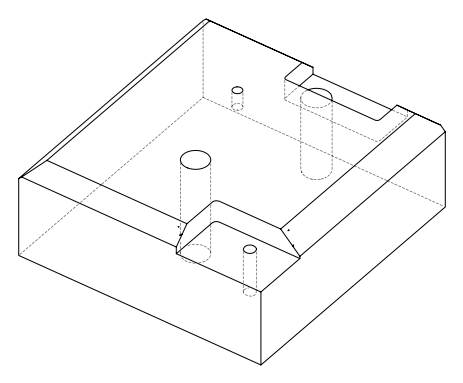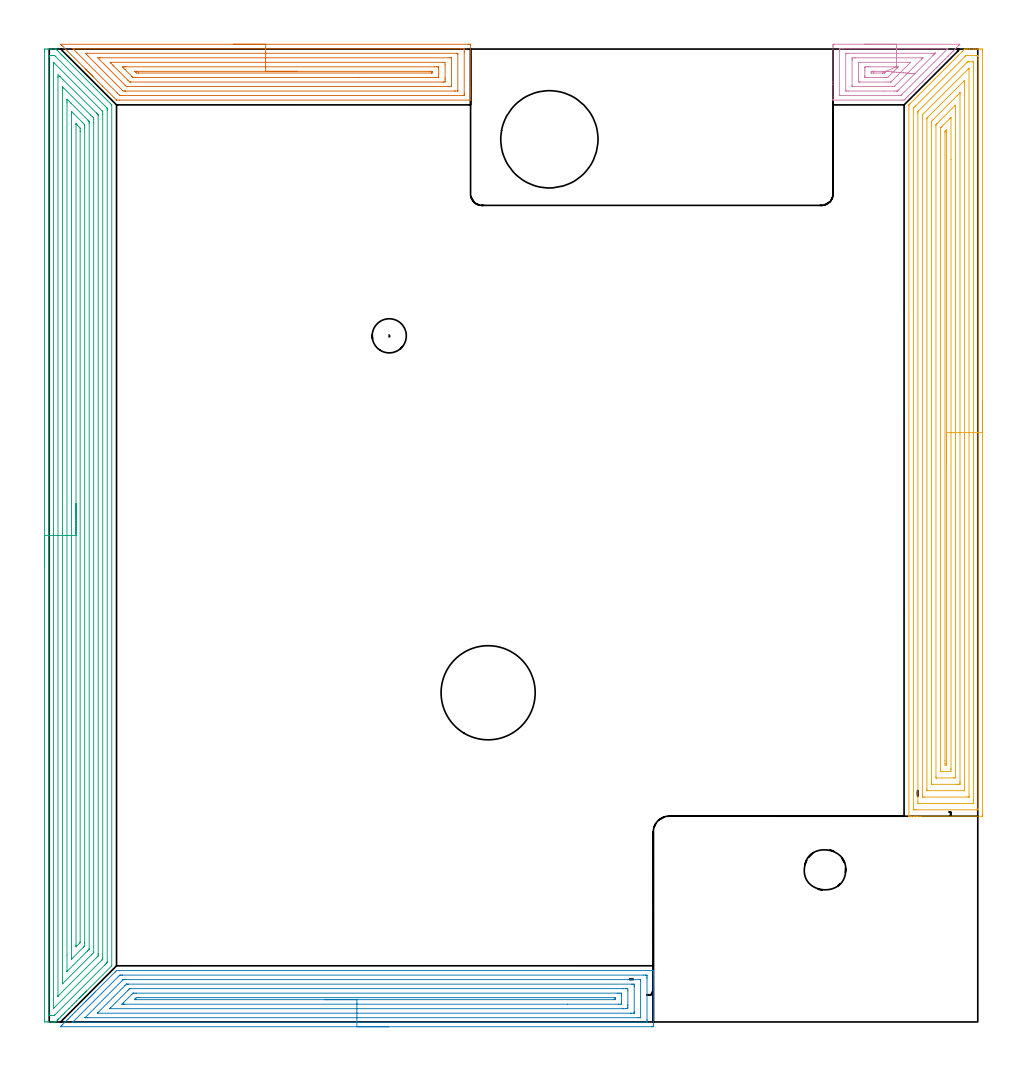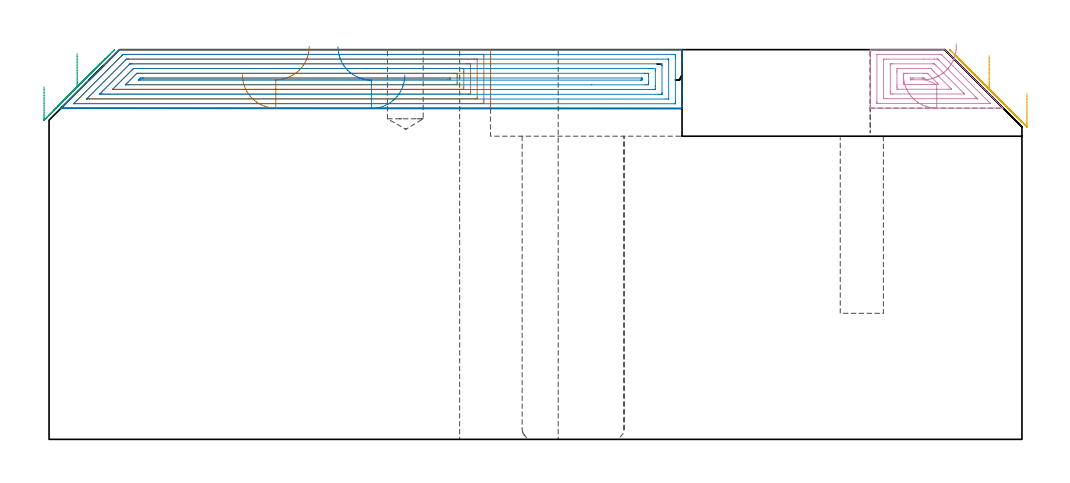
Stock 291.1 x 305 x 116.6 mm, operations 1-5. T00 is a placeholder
(PLAN: 16 operations, 10 tool changes, 191.4 min)
(1 AREA_MILL | FG_CHAMFER_SURFACE | UGT0205_001 | 6.93 min | 21261 mm3)
(2 AREA_MILL_1 | FG_CHAMFER_SURFACE_1 | UGT0205_001 | 10.15 min | 30386 mm3)
(3 AREA_MILL_2 | FG_CHAMFER_SURFACE_2 | UGT0205_001 | 18.89 min | 63464 mm3)
(4 AREA_MILL_3 | FG_CHAMFER_SURFACE_3 | UGT0205_001 | 1.97 min | 7863 mm3)
(5 AREA_MILL_4 | FG_CHAMFER_SURFACE_4 | UGT0205_001 | 17.07 min | 63951 mm3)
(6 MILL_CORNER_NOTCH_RECTANGULAR | CORNER_NOTCH_RECTANGULAR | NXT0201_009 | Follow Part, ap 2, ae 75% | 35.37 min | 166423 mm3)
(7 MILL_SLOT | SLOT_PARTIAL_RECTANGULAR | NXT0201_008 | Follow Part, ap 1.5, ae 75% | 93.28 min | 141722 mm3)
(8 MILL_THROUGH_HOLE_FROM_SOLID_MATERIAL | STEP1HOLE_1 | NXT0201_007 | Circular | 4.13 min | 65973 mm3)
(9 MILL_BLIND_HOLE_FROM_SOLID_MATERIAL | STEP1POCKET | NXT0201_009 | Spiral | 1.75 min | 6904 mm3)
(10 SPOT_DRILL | STEP1HOLE | NXT0321_9005460120000 | 0.05 min | 185 mm3)
(11 SPOT_DRILL_1 | STEP1POCKET_1 | NXT0321_9005460120000 | 0.03 min | 3 mm3)
(12 DRILL_BLIND_HOLE_INTO_CENTER | STEP1HOLE | UGT0301_219 | 0.07 min | 1083 mm3)
(13 GUN_DRILL_THROUGH_HOLE | STEP1HOLE | UGT0307_009 | 0.65 min | 11892 mm3)
(14 DRILL_TO_ENLARGE_THROUGH_HOLE | STEP1HOLE | NXT0301_104 | 0.49 min | 4761 mm3)
(15 DRILL_TO_ENLARGE_THROUGH_HOLE_1 | STEP1HOLE | UGT0301_394 | 0.52 min | 61720 mm3)
(16 DRILL_BLIND_HOLE_INTO_CENTER_1 | STEP1POCKET_1 | UGT0301_219 | 0.11 min | 1972 mm3)
(TOOL UGT0205_001 | Chamfer Mill 20 x 3 x 45 deg. | D20 FL50 Z2)
(TOOL NXT0201_009 | ENDMILL 8mm [2P460-0800-NA 1630] | D8 FL26 Z6)
(TOOL NXT0201_008 | ENDMILL 6mm [2P460-0600-NA 1630] | D6 FL26 Z6)
(TOOL NXT0201_007 | ENDMILL 25mm [R216.25-25050GCK54P 1620] | D25 R3 FL54 Z5)
(TOOL NXT0321_9005460120000 | NC Spot Drill, 142deg, 12mm, Carbide, Uncoated | D12 PA142 FL30 Z2)
(TOOL UGT0301_219 | Twist Drill 10.7 mm | D10.7 PA118 FL90 Z2)
(TOOL UGT0307_009 | Gun Drill 12 mm | D12 PA130 FL24 Z1)
(TOOL NXT0301_104 | Carbide Drill 14mm [860.1-1400-112A1-MM 2214] | D14 PA140 FL123 Z2)
(TOOL UGT0301_394 | Twist Drill 29.5 mm | D29.5 PA118 FL165 Z2)
(OP 1 AREA_MILL)
G17 G21 G94 G90
T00 M6
G54
G17 G0 G90 X57.85 Y306.5 S1061 M3
G43 Z126.6 H0
Z109.1
G94 G1 X57.888 Z108.228 F250.
X58.002 Z107.363
X58.191 Z106.512
X58.453 Z105.68
X58.787 Z104.874
X59.19 Z104.1
X59.658 Z103.364
X60.19 Z102.672
X60.779 Z102.029
X61.422 Z101.44
X62.114 Z100.908
X62.85 Z100.44
X63.624 Z100.037
X64.43 Z99.703
X65.262 Z99.441
X66.114 Z99.252
X66.978 Z99.138
X67.85 Z99.1
X131.522 Y306.499 Z99.101
X131.93 Y306.496 Z99.102
X132.09 Y306.491 Z99.105
X132.095 Y306.093 Z99.503
X132.1 Y305.523 Z100.074
Y292.92 Z112.675
Y292.304 Z113.294
Y292.041 Z113.555
Y291.426 Z114.171
Y291.163 Z114.433
Y290.638 Z114.961
X132.099 Y289.242 Z116.357
X132.09 Y289.006 Z116.593
X131.967 Y289. Z116.6
X21.988
X21.159 Y289.001 Z116.599
X21.1 Y289.002 Z116.598
X16.708 Y293.391 Z112.207
X13.665 Y296.433 Z109.163
X13.529 Y296.57 Z109.028
X13.367 Y296.732 Z108.866
X13.226 Y296.872 Z108.724
X13.083 Y297.015 Z108.582
X12.934 Y297.165 Z108.433
X12.787 Y297.311 Z108.285
X12.638 Y297.461 Z108.137
X12.501 Y297.598 Z107.999
X12.35 Y297.748 Z107.848
X12.193 Y297.906 Z107.692
X12.067 Y298.031 Z107.566
X11.908 Y298.189 Z107.406
X11.748 Y298.351 Z107.247
X11.634 Y298.465 Z107.133
X11.469 Y298.628 Z106.966
X11.302 Y298.797 Z106.801
X3.894 Y306.205 Z99.394
X3.733 Y306.369 Z99.23
X3.619 Y306.493 Z99.106
X3.733 Y306.5 Z99.1
X67.85
Y305.086 Z100.514
X128.981
X129.741 Y305.085 Z100.515
X129.874 Y305.083 Z100.517
X130.071 Y305.079 Z100.521
X130.09 Y305.015 Z100.585
X130.096 Y304.864 Z100.736
X130.099 Y304.337 Z101.263
X130.1 Y303.983 Z101.617
Y291.163 Z114.437
X130.098 Y290.811 Z114.789
X130.09 Y290.455 Z115.145
X130.087 Y290.42 Z115.18
X130.072 Y290.419 Z115.182
X130.025 Y290.416 Z115.184
X129.931 Y290.415 Z115.185
X129.741 Y290.414 Z115.186
X22.747 Y290.415 Z115.185
X22.368 Y290.418 Z115.182
X22.18 Y290.421 Z115.179
X22.135 Y290.426 Z115.174
X22.081 Y290.476 Z115.124
X21.989 Y290.563 Z115.037
X21.387 Y291.163 Z114.437
X21.098 Y291.451 Z114.149
X7.543 Y305.007 Z100.593
X7.511 Y305.041 Z100.559
X7.48 Y305.077 Z100.523
X7.479 Y305.081 Z100.519
X7.483 Y305.083 Z100.517
X7.51 Y305.084 Z100.516
X7.74 Y305.086 Z100.514
X7.871
X67.85
Y303.672 Z101.928
X127.744 Y303.671 Z101.929
X127.96 Y303.669 Z101.931
X128.031 Y303.668 Z101.932
X128.08 Y303.665 Z101.935
X128.09 Y303.597 Z102.003
X128.096 Y303.459 Z102.141
X128.099 Y303.321 Z102.279
Y292.041 Z113.559
X128.098 Y291.905 Z113.695
X128.091 Y291.858 Z113.742
X128.086 Y291.835 Z113.765
X128.066 Y291.834 Z113.766
X127.96 Y291.831 Z113.769
X127.285 Y291.829 Z113.771
X127.069 Y291.828 Z113.772
X23.985 Y291.829 Z113.771
X23.77 Y291.831 Z113.769
X23.554 Y291.836 Z113.764
X23.164 Y291.847 Z113.753
X22.96 Y292.041 Z113.559
X22.879 Y292.121 Z113.479
X12.193 Y302.807 Z102.793
X11.549 Y303.459 Z102.141
X11.348 Y303.665 Z101.935
X11.761 Y303.669 Z101.931
X11.978 Y303.671 Z101.929
X67.85 Y303.672 Z101.928
Y302.257 Z103.343
X125.616
X125.994 Y302.254 Z103.346
X126.08 Y302.252 Z103.348
X126.09 Y302.25 Z103.35
X126.094 Y302.235 Z103.365
X126.097 Y302.194 Z103.406
X126.099 Y302.111 Z103.489
X126.1 Y293.798 Z111.802
X126.096 Y293.398 Z112.202
X126.093 Y293.298 Z112.302
X126.091 Y293.254 Z112.346
X126.038 Y293.25 Z112.35
X125.848 Y293.246 Z112.354
X125.288 Y293.243 Z112.357
X124.961
X24.332
X24.262 Y293.244 Z112.356
X24.228 Y293.247 Z112.353
X24.215 Y293.249 Z112.351
X24.155 Y293.305 Z112.295
X23.894 Y293.557 Z112.043
X23.77 Y293.679 Z111.921
X15.199 Y302.25 Z103.35
X15.755 Y302.255 Z103.345
X16.083 Y302.256 Z103.344
X67.85 Y302.257 Z103.343
Y300.843 Z104.757
X123.507 Y300.842 Z104.758
X124.09 Y300.824 Z104.776
X124.099 Y300.241 Z105.359
X124.1 Y295.848 Z109.752
Y295.554 Z110.046
X124.097 Y294.973 Z110.627
X124.09 Y294.676 Z110.924
X123.526 Y294.657 Z110.943
X123.507
X25.57
X25.551 Y294.658 Z110.942
X25.234 Y294.676 Z110.924
X24.66 Y295.24 Z110.36
X21.989 Y297.909 Z107.691
X20.208 Y299.69 Z105.91
X19.953 Y299.946 Z105.654
X19.317 Y300.585 Z105.015
X19.086 Y300.824 Z104.776
X19.299 Y300.842 Z104.758
X19.317
X67.85 Y300.843 Z104.757
Y299.429 Z106.171
X120.836
X121.361 Y299.428 Z106.172
X121.726 Y299.425 Z106.175
X122.083 Y299.422 Z106.178
X122.091 Y299.067 Z106.533
X122.098 Y298.7 Z106.9
X122.1 Y297.311 Z108.289
X122.099 Y296.943 Z108.657
X122.092 Y296.433 Z109.167
X122.086 Y296.078 Z109.522
X121.726 Y296.075 Z109.525
X121.201 Y296.072 Z109.528
X97.067 Y296.071 Z109.529
X26.807 Y296.072 Z109.528
X26.441 Y296.074 Z109.526
X26.32 Y296.077 Z109.523
X26.28 Y296.079 Z109.521
X26.247 Y296.108 Z109.492
X26.179 Y296.173 Z109.427
X25.916 Y296.433 Z109.167
X23.77 Y298.578 Z107.022
X23.282 Y299.067 Z106.533
X23.124 Y299.23 Z106.37
X23.001 Y299.358 Z106.242
X22.949 Y299.422 Z106.178
X23.037 Y299.424 Z106.176
X23.404 Y299.427 Z106.173
X23.77 Y299.429 Z106.171
X24.294
X67.85
Y298.015 Z107.585
X119.231
X119.768 Y298.013 Z107.587
X119.945 Y298.011 Z107.589
X120.033 Y298.008 Z107.592
X120.09 Y297.999 Z107.601
X120.094 Y297.903 Z107.697
X120.098 Y297.75 Z107.85
X120.096 Y297.674 Z107.926
X120.09 Y297.598 Z108.002
X120.07 Y297.492 Z108.108
X119.945 Y297.489 Z108.111
X119.767 Y297.486 Z108.114
X28.045
X27.868 Y297.487 Z108.113
X27.332 Y297.492 Z108.108
X27.055 Y297.754 Z107.846
X26.813 Y298.008 Z107.592
X27.332 Y298.013 Z107.587
X27.509 Y298.014 Z107.586
X67.85 Y298.015 Z107.585
X68.722 Z107.623
X69.586 Z107.737
X70.438 Z107.926
X71.27 Z108.188
X72.076 Z108.522
X72.85 Z108.925
X73.586 Z109.394
X74.278 Z109.925
X74.921 Z110.514
X75.51 Z111.157
X76.042 Z111.85
X76.51 Z112.585
X76.913 Z113.359
X77.247 Z114.165
X77.509 Z114.997
X77.698 Z115.849
X77.812 Z116.714
X77.85 Z117.585
G0 Z126.6
M5
M2
(OP 2 AREA_MILL_1)
G17 G21 G94 G90
T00 M6
G54
G17 G0 G90 X106.45 Y-1.5 S1061 M3
G43 Z126.6 H0
Z109.
G94 G1 X106.412 Z108.128 F250.
X106.298 Z107.263
X106.109 Z106.412
X105.847 Z105.58
X105.513 Z104.774
X105.11 Z104.
X104.642 Z103.264
X104.11 Z102.572
X103.521 Z101.929
X102.878 Z101.34
X102.186 Z100.808
X101.45 Z100.34
X100.676 Z99.937
X99.87 Z99.603
X99.038 Z99.341
X98.186 Z99.152
X97.322 Z99.038
X96.45 Z99.
X3.656
X3.519 Y-1.493 Z99.006
X3.656 Y-1.346 Z99.153
X3.822 Y-1.177 Z99.322
X3.936 Y-1.064 Z99.436
X4.103 Y-0.896 Z99.601
X4.228 Y-0.77 Z99.726
X4.817 Y-0.183 Z100.316
X4.995 Y-0.004 Z100.494
X5.109 Y0.11 Z100.607
X5.697 Y0.697 Z101.197
X5.887 Y0.888 Z101.386
X5.989 Y0.991 Z101.488
X6.577 Y1.578 Z102.077
X7.225 Y2.226 Z102.725
X8.118 Y3.118 Z103.617
X9.01 Y4.01 Z104.51
X9.902 Y4.902 Z105.402
X10.685 Y5.686 Z106.184
X10.794 Y5.796 Z106.292
X11.138 Y6.138 Z106.638
X11.335 Y6.335 Z106.835
X11.565 Y6.566 Z107.065
X11.687 Y6.688 Z107.185
X11.859 Y6.86 Z107.358
X12.133 Y7.134 Z107.632
X12.297 Y7.3 Z107.795
X12.461 Y7.462 Z107.96
X12.579 Y7.58 Z108.078
X12.738 Y7.74 Z108.235
X12.895 Y7.896 Z108.394
X13.025 Y8.026 Z108.524
X13.178 Y8.18 Z108.676
X13.329 Y8.331 Z108.828
X13.471 Y8.472 Z108.97
X13.618 Y8.621 Z109.116
X13.764 Y8.765 Z109.263
X13.917 Y8.918 Z109.416
X14.059 Y9.061 Z109.556
X14.198 Y9.199 Z109.697
X14.363 Y9.364 Z109.862
X14.499 Y9.501 Z109.997
X20.663 Y15.664 Z116.163
X21.055 Y16.053 Z116.553
X21.099 Y16.093 Z116.593
X21.126 Y16.095 Z116.594
X21.947 Y16.1 Z116.6
X189.244
X189.39 Y16.094 Z116.593
X189.4 Y15.794 Z116.293
Y15.401 Z115.9
Y14.783 Z115.278
Y13.594 Z114.091
Y13.022 Z113.516
Y3.624 Z104.121
Y-0.778 Z99.719
X189.397 Y-1.064 Z99.434
X189.39 Y-1.492 Z99.006
X189.235 Y-1.495 Z99.003
X188.797 Y-1.5 Z99.
X96.45
Y-0.086 Z100.414
X7.573
X7.418 Y-0.084 Z100.416
X7.38 Y-0.082 Z100.418
X7.377 Y-0.08 Z100.42
Y-0.077 Z100.423
X7.391 Y-0.061 Z100.439
X7.468 Y0.018 Z100.518
X7.548 Y0.098 Z100.598
X21.648 Y14.198 Z114.698
X21.947 Y14.495 Z114.995
X22.097 Y14.636 Z115.136
X22.15 Y14.679 Z115.179
X22.245 Y14.681 Z115.181
X22.443 Y14.684 Z115.184
X22.84 Y14.686 Z115.186
X22.939
X186.22
X187.013 Y14.685 Z115.185
X187.113 Y14.684 Z115.184
X187.368 Y14.679 Z115.179
X187.39 Y14.596 Z115.096
X187.396 Y14.405 Z114.905
X187.399 Y13.903 Z114.403
X187.4 Y13.521 Z114.021
Y0.697 Z101.197
X187.399 Y0.317 Z100.817
X187.391 Y-0.066 Z100.434
X187.388 Y-0.08 Z100.42
X187.383 Y-0.082 Z100.418
X187.36 Y-0.084 Z100.416
X187.311 Y-0.085 Z100.415
X187.211 Y-0.086 Z100.414
X96.45
Y1.328 Z101.828
X12.133 Y1.329 Z101.829
X11.492
X11.25 Y1.332 Z101.832
X11.241 Y1.334 Z101.834
X11.24 Y1.336 Z101.836
X11.241 Y1.34 Z101.84
X22.922 Y13.022 Z113.522
X23.084 Y13.181 Z113.681
X23.145 Y13.238 Z113.738
X23.171 Y13.26 Z113.76
X23.228 Y13.264 Z113.764
X23.482 Y13.269 Z113.769
X23.732 Y13.271 Z113.771
X185.228
X185.312 Y13.269 Z113.769
X185.378 Y13.266 Z113.766
X185.39 Y13.264 Z113.764
X185.394 Y13.24 Z113.74
X185.397 Y13.192 Z113.692
X185.399 Y13.022 Z113.522
X185.4 Y12.853 Z113.353
X185.399 Y1.409 Z101.909
X185.394 Y1.352 Z101.852
X185.39 Y1.336 Z101.836
X185.384 Y1.334 Z101.834
X185.354 Y1.331 Z101.831
X185.228 Y1.33 Z101.83
X184.589 Y1.328 Z101.828
X96.45
Y2.743 Z103.243
X15.218
X15.168 Y2.744 Z103.244
X15.124 Y2.748 Z103.248
X15.111 Y2.75 Z103.25
X15.117 Y2.759 Z103.259
X15.193 Y2.842 Z103.342
X15.251 Y2.902 Z103.402
X23.732 Y11.383 Z111.883
X24.117 Y11.762 Z112.262
X24.193 Y11.833 Z112.333
X24.214 Y11.85 Z112.35
X24.248 Y11.853 Z112.353
X24.322 Y11.855 Z112.355
X24.624 Y11.857 Z112.357
X24.913
X182.552
X182.842 Y11.856 Z112.356
X183.279 Y11.852 Z112.352
X183.373 Y11.85 Z112.35
X183.39 Y11.685 Z112.185
X183.399 Y11.306 Z111.806
X183.4 Y11.262 Z111.762
Y3.338 Z103.838
X183.398 Y2.92 Z103.42
X183.394 Y2.815 Z103.315
X183.39 Y2.764 Z103.264
X183.384 Y2.749 Z103.249
X183.356 Y2.748 Z103.248
X183.153 Y2.745 Z103.245
X182.552 Y2.743 Z103.243
X182.263
X96.45
Y4.157 Z104.657
X19.208
X19.083 Y4.16 Z104.66
X19.001 Y4.164 Z104.664
X18.975 Y4.167 Z104.667
X18.981 Y4.175 Z104.675
X19.02 Y4.219 Z104.719
X19.143 Y4.345 Z104.845
X19.271 Y4.473 Z104.973
X24.624 Y9.826 Z110.326
X24.905 Y10.105 Z110.605
X25.187 Y10.381 Z110.881
X25.223 Y10.413 Z110.913
X25.269 Y10.436 Z110.936
X25.391 Y10.441 Z110.941
X25.455 Y10.442 Z110.942
X179.875 Y10.443 Z110.943
X180.708 Y10.44 Z110.94
X180.767 Y10.436 Z110.936
X181.39 Y10.381 Z110.881
X181.398 Y9.759 Z110.259
X181.4 Y5.355 Z105.855
X181.399 Y5.099 Z105.599
X181.396 Y4.478 Z104.978
X181.39 Y4.219 Z104.719
X180.823 Y4.163 Z104.663
X180.767 Y4.161 Z104.661
X179.938 Y4.157 Z104.657
X179.875
X96.45
Y5.571 Z106.071
X23.732
X23.252 Y5.572 Z106.072
X22.86 Y5.577 Z106.077
X22.84 Y5.578 Z106.078
X22.839 Y5.585 Z106.085
X22.84 Y5.59 Z106.09
X23.035 Y5.787 Z106.287
X23.227 Y5.979 Z106.479
X25.868 Y8.621 Z109.121
X26.137 Y8.888 Z109.388
X26.23 Y8.978 Z109.478
X26.265 Y9.009 Z109.509
X26.284 Y9.022 Z109.522
X26.306 Y9.024 Z109.524
X26.409 Y9.026 Z109.526
X26.887 Y9.029 Z109.529
X27.301
X178.09
X178.57 Y9.028 Z109.528
X178.983 Y9.025 Z109.525
X179.387 Y9.022 Z109.522
X179.393 Y8.621 Z109.121
X179.399 Y8.21 Z108.71
Y6.449 Z106.949
X179.395 Y5.979 Z106.479
X179.389 Y5.578 Z106.078
X178.983 Y5.575 Z106.075
X178.503 Y5.572 Z106.072
X162.394 Y5.571 Z106.071
X96.45
Y6.985 Z107.485
X27.173 Y6.986 Z107.486
X26.735 Y6.991 Z107.491
X26.706 Y6.992 Z107.492
X26.708 Y7. Z107.5
X26.741 Y7.039 Z107.539
X26.794 Y7.096 Z107.596
X26.861 Y7.164 Z107.664
X26.927 Y7.229 Z107.729
X27.215 Y7.513 Z108.013
X27.301 Y7.597 Z108.097
X27.435 Y7.608 Z108.108
X28.066 Y7.614 Z108.114
X28.193
X177.198
X177.327 Y7.613 Z108.113
X177.375 Y7.61 Z108.11
X177.391 Y7.607 Z108.107
X177.396 Y7.599 Z108.099
X177.398 Y7.586 Z108.086
X177.4 Y7.541 Z108.041
X177.399 Y7.2 Z107.7
X177.397 Y7.101 Z107.601
X177.393 Y7.035 Z107.535
X177.388 Y6.992 Z107.492
X177.357 Y6.99 Z107.49
X177.198 Y6.987 Z107.487
X177.071 Y6.985 Z107.485
X176.944
X96.45
X95.578 Z107.523
X94.713 Z107.637
X93.862 Z107.826
X93.03 Z108.088
X92.224 Z108.422
X91.45 Z108.825
X90.714 Z109.294
X90.022 Z109.825
X89.379 Z110.414
X88.79 Z111.057
X88.258 Z111.75
X87.79 Z112.485
X87.387 Z113.259
X87.053 Z114.065
X86.791 Z114.897
X86.602 Z115.749
X86.488 Z116.614
X86.45 Z117.485
G0 Z126.6
M5
M2
(OP 3 AREA_MILL_2)
G17 G21 G94 G90
T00 M6
G54
G17 G0 G90 X-1.5 Y142.5 S1061 M3
G43 Z126.6 H0
Z105.5
G94 G1 Y142.538 Z104.628 F250.
Y142.652 Z103.764
Y142.841 Z102.912
Y143.103 Z102.08
Y143.437 Z101.274
Y143.84 Z100.5
Y144.308 Z99.764
Y144.84 Z99.072
Y145.429 Z98.429
Y146.072 Z97.84
Y146.764 Z97.308
Y147.5 Z96.84
Y148.274 Z96.437
Y149.08 Z96.103
Y149.912 Z95.841
Y150.763 Z95.652
Y151.628 Z95.538
Y152.5 Z95.5
Y303.925
X-1.499 Y304.381 Z95.501
X-1.494 Y304.812 Z95.502
X-1.491 Y304.99 Z95.505
X-1.069 Y305. Z95.925
X-0.529 Z96.468
X-0.19 Z96.807
X0.351 Z97.347
X0.69 Z97.685
X1.976 Z98.975
X2.01 Y304.999 Z99.009
X2.092 Y304.997 Z99.089
X2.121 Y304.977 Z99.119
X2.361 Y304.739 Z99.361
X2.532 Y304.568 Z99.532
X2.89 Y304.212 Z99.887
X3.374 Y303.726 Z100.374
X3.614 Y303.488 Z100.611
X3.77 Y303.332 Z100.765
X3.922 Y303.179 Z100.92
X4.06 Y303.041 Z101.058
X4.21 Y302.892 Z101.206
X4.356 Y302.746 Z101.353
X4.507 Y302.594 Z101.505
X4.65 Y302.452 Z101.646
X4.789 Y302.312 Z101.787
X4.954 Y302.147 Z101.952
X5.09 Y302.012 Z102.086
X13.89 Y293.21 Z110.89
X19.248 Y287.853 Z116.246
X19.517 Y287.582 Z116.514
X19.594 Y287.495 Z116.592
X19.6 Y287.406 Z116.6
Y17.6
X11.69 Y9.688 Z108.686
X11.554 Y9.553 Z108.552
X11.388 Y9.387 Z108.386
X11.25 Y9.248 Z108.246
X11.107 Y9.106 Z108.105
X10.955 Y8.954 Z107.952
X10.81 Y8.808 Z107.805
X10.661 Y8.66 Z107.658
X10.521 Y8.52 Z107.519
X10.37 Y8.368 Z107.365
X10.214 Y8.213 Z107.212
X10.088 Y8.087 Z107.086
X9.93 Y7.928 Z106.925
X9.767 Y7.766 Z106.765
X9.654 Y7.653 Z106.652
X9.49 Y7.487 Z106.485
X9.32 Y7.32 Z106.318
X8.61 Y6.609 Z105.608
X8.428 Y6.426 Z105.424
X7.839 Y5.839 Z104.839
X7.143 Y5.143 Z104.143
X6.193 Y4.193 Z103.192
X4.853 Y2.852 Z101.852
X4.407 Y2.406 Z101.405
X3.959 Y1.959 Z100.958
X3.513 Y1.512 Z100.511
X2.982 Y0.981 Z99.981
X2.744 Y0.742 Z99.74
X2.62 Y0.619 Z99.617
X2.172 Y0.172 Z99.171
X2.01 Y0.016 Z99.01
X2.001 Y0.01 Z99.
X1.671 Y0. Z98.671
X1.369 Z98.369
X0.69 Z97.685
X-0.529 Z96.468
X-1.063 Z95.931
X-1.491 Y0.01 Z95.504
X-1.494 Y0.188 Z95.502
X-1.499 Y0.619 Z95.501
X-1.5 Y1.056 Z95.5
Y152.5
X-0.086 Z96.914
X-0.085 Y302.488 Z96.915
X-0.084 Y302.594 Z96.916
X-0.079 Y302.978 Z96.921
X0.297 Y302.993 Z97.297
X0.69 Y302.998 Z97.69
X1.172 Y302.999 Z98.172
X1.57 Y302.993 Z98.57
X1.627 Y302.99 Z98.627
X1.658 Y302.981 Z98.658
X1.688 Y302.954 Z98.688
X1.81 Y302.837 Z98.81
X2.056 Y302.594 Z99.056
X17.41 Y287.24 Z114.41
X18.131 Y286.513 Z115.131
X18.179 Y286.458 Z115.179
X18.181 Y286.414 Z115.181
X18.183 Y286.316 Z115.183
X18.185 Y286.119 Z115.185
X18.186 Y285.725 Z115.186
X18.185 Y18.987 Z115.185
X18.184 Y18.79 Z115.184
X18.181 Y18.692 Z115.181
X18.179 Y18.647 Z115.179
X18.159 Y18.62 Z115.159
X18.034 Y18.487 Z115.034
X17.721 Y18.171 Z114.721
X17.41 Y17.859 Z114.41
X1.955 Y2.406 Z98.955
X1.759 Y2.214 Z98.759
X1.57 Y2.03 Z98.57
X1.33 Y2.01 Z98.33
X1.087 Y2.003 Z98.087
X0.69 Y2.001 Z97.69
X0.21 Y2. Z97.21
X0.003 Y2.001 Z97.003
X-0.029 Y2.003 Z96.971
X-0.062 Y2.009 Z96.938
X-0.079 Y2.014 Z96.921
X-0.08 Y2.039 Z96.92
X-0.085 Y2.3 Z96.915
X-0.086 Y152.5 Z96.914
X1.328 Z98.328
X1.329 Y300.159 Z98.329
X1.331 Y300.807 Z98.331
X1.332 Y300.849 Z98.332
X1.333 Y300.854 Z98.333
X1.389 Y300.807 Z98.389
X1.57 Y300.629 Z98.57
X9.49 Y292.711 Z106.49
X16.581 Y285.619 Z113.581
X16.634 Y285.563 Z113.634
X16.743 Y285.446 Z113.743
X16.765 Y285.401 Z113.765
X16.767 Y285.378 Z113.767
X16.771 Y284.726 Z113.771
Y284.48
Y20.029
X16.769 Y19.783 Z113.769
X16.767 Y19.713 Z113.767
X16.764 Y19.675 Z113.764
X16.754 Y19.662 Z113.754
X16.695 Y19.599 Z113.695
X16.53 Y19.429 Z113.53
X16.506 Y19.405 Z113.506
X1.57 Y4.47 Z98.57
X1.431 Y4.334 Z98.431
X1.358 Y4.267 Z98.358
X1.34 Y4.25 Z98.34
X1.335 Y4.27 Z98.335
X1.331 Y4.314 Z98.331
X1.329 Y4.345 Z98.329
X1.328 Y152.5 Z98.328
X2.743 Z99.743
X2.744 Y296.043 Z99.744
X2.745 Y296.34 Z99.745
X2.75 Y296.93 Z99.75
X3.33 Y296.413 Z100.33
X3.409 Y296.34 Z100.409
X4.21 Y295.541 Z101.21
X14.77 Y284.981 Z111.77
X15.024 Y284.726 Z112.024
X15.285 Y284.454 Z112.285
X15.351 Y284.385 Z112.351
X15.353 Y284.352 Z112.353
X15.355 Y284.278 Z112.355
X15.357 Y284.13 Z112.357
Y21.465
X15.356 Y21.168 Z112.356
X15.353 Y20.869 Z112.353
X15.35 Y20.725 Z112.35
X15.284 Y20.645 Z112.284
X14.925 Y20.274 Z111.925
X14.847 Y20.196 Z111.847
X2.877 Y8.226 Z99.877
X2.827 Y8.178 Z99.827
X2.759 Y8.116 Z99.759
X2.75 Y8.111 Z99.75
X2.749 Y8.115 Z99.749
X2.745 Y8.152 Z99.745
X2.744 Y8.196 Z99.744
X2.743 Y152.5 Z99.743
X4.157 Z101.157
Y292.82
X4.158 Y292.875 Z101.158
X4.163 Y292.983 Z101.163
X4.171 Y293.12 Z101.171
X4.21 Y293.084 Z101.21
X4.534 Y292.767 Z101.534
X13.01 Y284.291 Z110.01
X13.466 Y283.832 Z110.466
X13.89 Y283.4 Z110.89
X13.936 Y282.939 Z110.936
X13.94 Y282.888 Z110.94
X13.943 Y282.046 Z110.943
Y281.992
X13.942 Y21.953 Z110.942
X13.939 Y21.845 Z110.939
X13.936 Y21.775 Z110.936
X13.925 Y21.735 Z110.925
X13.89 Y21.696 Z110.89
X13.63 Y21.431 Z110.63
X13.369 Y21.168 Z110.369
X13.188 Y20.986 Z110.188
X4.322 Y12.12 Z101.322
X4.21 Y12.011 Z101.21
X4.172 Y11.977 Z101.172
X4.166 Y11.973 Z101.166
X4.163 Y12. Z101.163
X4.159 Y12.071 Z101.159
X4.157 Y12.179 Z101.157
Y12.233
Y152.5
X5.571 Z102.571
Y288.299
X5.573 Y288.703 Z102.573
X5.577 Y289.193 Z102.577
X5.578 Y289.251 Z102.578
X5.65 Y289.193 Z102.65
X5.97 Y288.879 Z102.97
X6.553 Y288.299 Z103.553
X6.85 Y288.002 Z103.85
X12.13 Y282.722 Z109.13
X12.464 Y282.383 Z109.464
X12.505 Y282.339 Z109.505
X12.522 Y282.318 Z109.522
X12.524 Y282.288 Z109.524
X12.527 Y282.181 Z109.527
X12.528 Y282.046 Z109.528
X12.529 Y281.641 Z109.529
X12.528 Y22.954 Z109.528
X12.527 Y22.853 Z109.527
X12.525 Y22.803 Z109.525
X12.522 Y22.782 Z109.522
X12.509 Y22.766 Z109.509
X12.414 Y22.666 Z109.414
X12.13 Y22.378 Z109.13
X11.973 Y22.22 Z108.973
X5.71 Y15.958 Z102.71
X5.648 Y15.898 Z102.648
X5.592 Y15.849 Z102.592
X5.58 Y15.839 Z102.58
X5.578 Y15.847 Z102.578
X5.575 Y15.898 Z102.575
X5.572 Y16.061 Z102.572
X5.571 Y20.944 Z102.571
Y152.5
X6.985 Z103.985
X6.986 Y284.726 Z103.986
X6.991 Y285.367 Z103.991
X6.992 Y285.391 Z103.992
X7.015 Y285.376 Z104.015
X7.108 Y285.288 Z104.108
X7.295 Y285.105 Z104.295
X7.677 Y284.726 Z104.677
X10.358 Y282.046 Z107.358
X10.807 Y281.595 Z107.807
X11.027 Y281.372 Z108.027
X11.081 Y281.314 Z108.081
X11.105 Y281.286 Z108.105
X11.108 Y281.259 Z108.108
X11.11 Y281.152 Z108.11
X11.114 Y280.396 Z108.114
X11.115 Y280.259 Z108.115
X11.114 Y24.741 Z108.114
X11.11 Y23.99 Z108.11
X11.108 Y23.848 Z108.108
X11.098 Y23.807 Z108.098
X11.06 Y23.765 Z108.06
X10.992 Y23.692 Z107.992
X10.888 Y23.585 Z107.888
X10.757 Y23.455 Z107.757
X7.15 Y19.848 Z104.15
X7.087 Y19.786 Z104.087
X7.034 Y19.737 Z104.034
X6.998 Y19.707 Z103.998
X6.992 Y19.706 Z103.992
X6.991 Y19.731 Z103.991
X6.986 Y20.136 Z103.986
X6.985 Y152.5 Z103.985
X8.4 Z105.4
Y281.437
X8.401 Y281.494 Z105.401
X8.404 Y281.53 Z105.404
X8.405 Y281.537 Z105.405
X8.421 Y281.522 Z105.421
X8.61 Y281.341 Z105.61
X8.801 Y281.152 Z105.801
X9.49 Y280.459 Z106.49
X9.688 Y280.259 Z106.688
X9.693 Y280.052 Z106.693
X9.699 Y279.365 Z106.699
X9.7 Y279.152 Z106.7
Y25.081
X9.698 Y24.911 Z106.698
X9.696 Y24.87 Z106.696
X9.694 Y24.853 Z106.694
X9.679 Y24.834 Z106.679
X9.594 Y24.741 Z106.594
X8.565 Y23.713 Z105.565
X8.476 Y23.629 Z105.476
X8.418 Y23.577 Z105.418
X8.404 Y23.569 Z105.404
Y23.575
X8.402 Y23.634 Z105.402
X8.4 Y23.848 Z105.4
Y24.062
Y152.5
Y153.372 Z105.438
Y154.236 Z105.551
Y155.088 Z105.74
Y155.92 Z106.003
Y156.726 Z106.336
Y157.5 Z106.739
Y158.236 Z107.208
Y158.928 Z107.739
Y159.571 Z108.328
Y160.16 Z108.972
Y160.691 Z109.664
Y161.16 Z110.4
Y161.563 Z111.173
Y161.897 Z111.979
Y162.159 Z112.811
Y162.348 Z113.663
Y162.462 Z114.528
Y162.5 Z115.4
G0 Z126.6
M5
M2
(OP 4 AREA_MILL_3)
G17 G21 G94 G90
T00 M6
G54
G17 G0 G90 X255.6 Y306.5 S1061 M3
G43 Z126.6 H0
Z109.1
G94 G1 X255.638 Z108.228 F250.
X255.752 Z107.364
X255.941 Z106.512
X256.203 Z105.68
X256.537 Z104.874
X256.94 Z104.1
X257.408 Z103.364
X257.94 Z102.672
X258.529 Z102.029
X259.172 Z101.44
X259.864 Z100.908
X260.6 Z100.44
X261.374 Z100.037
X262.18 Z99.703
X263.012 Z99.441
X263.864 Z99.252
X264.728 Z99.138
X265.6 Z99.1
X285.321 Y306.499 Z99.101
X285.481 Y306.492 Z99.106
X285.321 Y306.321 Z99.279
X285.29 Y306.29 Z99.31
X285.095 Y306.093 Z99.503
X284.425 Y305.425 Z100.175
X284.217 Y305.215 Z100.381
X283.561 Y304.561 Z101.039
X283.339 Y304.337 Z101.259
X282.697 Y303.697 Z101.903
X282.46 Y303.459 Z102.138
X281.833 Y302.833 Z102.767
X281.789 Y302.788 Z102.811
X281.582 Y302.58 Z103.016
X280.969 Y301.969 Z103.631
X280.906 Y301.905 Z103.694
X280.704 Y301.702 Z103.894
X280.105 Y301.105 Z104.495
X280.023 Y301.022 Z104.577
X279.826 Y300.824 Z104.772
X279.24 Y300.24 Z105.359
X279.14 Y300.139 Z105.46
X278.947 Y299.946 Z105.651
X278.376 Y299.376 Z106.224
X278.257 Y299.256 Z106.342
X278.069 Y299.067 Z106.529
X277.512 Y298.512 Z107.088
X277.191 Y298.189 Z107.407
X276.647 Y297.647 Z107.952
X276.313 Y297.311 Z108.285
X275.783 Y296.783 Z108.817
X275.434 Y296.433 Z109.164
X274.919 Y295.919 Z109.681
X274.556 Y295.554 Z110.042
X274.054 Y295.054 Z110.545
X273.678 Y294.676 Z110.92
X273.19 Y294.19 Z111.41
X272.799 Y293.798 Z111.799
X272.326 Y293.326 Z112.274
X271.921 Y292.92 Z112.677
X271.461 Y292.462 Z113.138
X271.043 Y292.041 Z113.555
X270.898 Y291.898 Z113.701
X270.607 Y291.607 Z113.993
X270.165 Y291.163 Z114.434
X270.015 Y291.015 Z114.584
X269.733 Y290.733 Z114.867
X269.286 Y290.285 Z115.312
X268.821 Y289.821 Z115.778
X268.408 Y289.407 Z116.19
X268.249 Y289.249 Z116.35
X268.176 Y289.177 Z116.422
X267.995 Y289.001 Z116.586
X267.366 Y289. Z116.6
X245.732
X245.71 Y289.005 Z116.593
X245.7 Y289.059 Z116.54
Y293.861 Z111.738
Y294.676 Z110.918
Y305.686 Z99.91
X245.703 Y306.093 Z99.502
X245.708 Y306.491 Z99.105
X246.173 Y306.5 Z99.1
X265.6
Y305.086 Z100.514
X281.494 Y305.085 Z100.515
X281.626 Y305.084 Z100.516
X281.629 Y305.082 Z100.518
Y305.081 Z100.519
X281.534 Y304.984 Z100.616
X281.494 Y304.944 Z100.656
X267.366 Y290.816 Z114.784
X267.097 Y290.553 Z115.047
X267.004 Y290.466 Z115.134
X266.949 Y290.421 Z115.179
X266.859 Y290.419 Z115.181
X266.483 Y290.415 Z115.185
X247.94 Y290.414 Z115.186
X247.809 Y290.415 Z115.185
X247.745 Y290.418 Z115.182
X247.718 Y290.421 Z115.179
X247.71 Y290.432 Z115.168
X247.705 Y290.455 Z115.145
X247.701 Y290.522 Z115.078
X247.7 Y304.575 Z101.025
X247.703 Y304.813 Z100.787
X247.708 Y304.972 Z100.628
X247.714 Y305.079 Z100.521
X247.752 Y305.081 Z100.519
X247.94 Y305.085 Z100.515
X248.07 Y305.086 Z100.514
X248.823
X265.6
Y303.671 Z101.929
X277.079
X277.75 Y303.67 Z101.93
X277.752 Y303.668 Z101.932
X277.754 Y303.666 Z101.934
X277.555 Y303.459 Z102.141
X277.319 Y303.22 Z102.38
X277.079 Y302.978 Z102.622
X266.312 Y292.212 Z113.388
X266.14 Y292.041 Z113.559
X265.956 Y291.865 Z113.735
X265.929 Y291.84 Z113.76
X265.884 Y291.835 Z113.765
X265.811 Y291.832 Z113.769
X265.6 Y291.83 Z113.77
X264.931 Y291.828 Z113.772
X261.62
X250.589 Y291.829 Z113.771
X249.915 Y291.833 Z113.767
X249.706 Y291.835 Z113.765
X249.7 Y292.041 Z113.559
Y292.047 Z113.553
Y303.464 Z102.136
X249.706 Y303.664 Z101.936
X250.376 Y303.67 Z101.93
X250.589 Y303.671 Z101.929
X265.6
Y302.257 Z103.343
X273.547 Y302.256 Z103.344
X273.876 Y302.253 Z103.347
X273.884 Y302.251 Z103.349
Y302.245 Z103.355
X273.672 Y302.024 Z103.576
X273.547 Y301.896 Z103.704
X265.083 Y293.433 Z112.167
X264.959 Y293.312 Z112.288
X264.912 Y293.27 Z112.33
X264.886 Y293.25 Z112.35
X264.856 Y293.248 Z112.352
X264.717 Y293.245 Z112.355
X264.392 Y293.243 Z112.357
X252.355 Y293.244 Z112.356
X252.027 Y293.245 Z112.355
X251.734 Y293.25 Z112.35
X251.71 Y293.254 Z112.346
X251.707 Y293.295 Z112.305
X251.703 Y293.387 Z112.213
X251.7 Y293.57 Z112.03
Y301.475 Z104.125
X251.702 Y301.702 Z103.898
X251.706 Y302.028 Z103.572
X251.71 Y302.19 Z103.41
X251.725 Y302.251 Z103.349
X251.801 Y302.253 Z103.347
X252.355 Y302.256 Z103.344
X252.68 Y302.257 Z103.343
X265.6
Y300.843 Z104.757
X269.113
X269.997 Y300.842 Z104.758
X270.015 Y300.839 Z104.761
X270.021 Y300.837 Z104.763
Y300.824 Z104.776
X270.02 Y300.819 Z104.781
X264.717 Y295.515 Z110.085
X264.295 Y295.096 Z110.504
X263.866 Y294.676 Z110.924
X263.847 Y294.663 Z110.937
X263.834 Y294.662 Z110.938
X262.97 Y294.657 Z110.943
X254.139
X254.121 Y294.658 Z110.942
X253.71 Y294.676 Z110.924
X253.703 Y295.092 Z110.508
X253.701 Y295.554 Z110.046
X253.7 Y295.973 Z109.627
Y299.486 Z106.114
X253.701 Y299.946 Z105.654
X253.703 Y300.361 Z105.239
X253.71 Y300.824 Z104.776
X254.102 Y300.842 Z104.758
X254.121 Y300.843 Z104.757
X265.6
Y299.428 Z106.172
X266.122 Y299.426 Z106.174
X266.143 Y299.424 Z106.176
X266.16 Y299.42 Z106.18
X266.145 Y299.403 Z106.197
X265.818 Y299.067 Z106.533
X265.71 Y298.958 Z106.642
X263.068 Y296.316 Z109.284
X262.951 Y296.202 Z109.398
X262.816 Y296.078 Z109.522
X262.691 Y296.076 Z109.524
X262.43 Y296.073 Z109.527
X262.068 Y296.071 Z109.529
X261.548
X256.77
X256.25
X255.887 Y296.073 Z109.527
X255.766 Y296.075 Z109.525
X255.725 Y296.078 Z109.522
X255.71 Y296.083 Z109.517
X255.707 Y296.123 Z109.477
X255.703 Y296.247 Z109.353
X255.701 Y296.433 Z109.167
X255.7 Y296.618 Z108.982
Y298.375 Z107.225
X255.702 Y299.067 Z106.533
X255.704 Y299.249 Z106.351
X255.715 Y299.422 Z106.178
X255.887 Y299.424 Z106.176
X256.407 Y299.428 Z106.172
X256.77 Y299.429 Z106.171
X257.289
X265.6 Y299.428 Z106.172
X262.296 Y298.005 Z107.595
X262.276 Y297.982 Z107.618
X262.142 Y297.841 Z107.759
X262.068 Y297.765 Z107.835
X261.838 Y297.539 Z108.061
X261.804 Y297.508 Z108.092
X261.784 Y297.493 Z108.107
X261.754 Y297.491 Z108.109
X261.617 Y297.488 Z108.112
X261.341 Y297.486 Z108.114
X261.185 Y297.485 Z108.115
X258.536
X258.36
X257.828 Y297.488 Z108.112
X257.74 Y297.49 Z108.11
X257.715 Y297.492 Z108.108
X257.71 Y297.506 Z108.094
X257.706 Y297.554 Z108.046
X257.703 Y297.75 Z107.85
X257.706 Y297.946 Z107.654
X257.71 Y297.994 Z107.606
X257.715 Y298.008 Z107.592
X257.74 Y298.01 Z107.59
X257.83 Y298.013 Z107.587
X258.003 Y298.014 Z107.586
X258.536 Y298.015 Z107.585
X261.36
X261.87 Y298.014 Z107.586
X262.068 Y298.012 Z107.588
X262.25 Y298.008 Z107.592
X262.296 Y298.005 Z107.595
X263.158 Y297.934 Z107.704
X264.008 Y297.864 Z107.888
X264.839 Y297.796 Z108.146
X265.644 Y297.73 Z108.475
X266.418 Y297.667 Z108.873
X267.154 Y297.606 Z109.338
X267.847 Y297.55 Z109.865
X268.491 Y297.497 Z110.451
X269.082 Y297.448 Z111.09
X269.615 Y297.405 Z111.779
X270.087 Y297.366 Z112.512
X270.493 Y297.333 Z113.284
X270.83 Y297.305 Z114.088
X271.096 Y297.283 Z114.918
X271.289 Y297.267 Z115.769
X271.408 Y297.258 Z116.633
X271.451 Y297.254 Z117.505
X271.418 Y297.257 Z118.376
G0 Z126.6
M5
M2
(OP 5 AREA_MILL_4)
G17 G21 G94 G90
T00 M6
G54
G17 G0 G90 X292.6 Y194.75 S1061 M3
G43 Z126.6 H0
Z103.5
G94 G1 Y194.712 Z102.628 F250.
Y194.598 Z101.764
Y194.409 Z100.912
Y194.147 Z100.08
Y193.813 Z99.274
Y193.41 Z98.5
Y192.942 Z97.764
Y192.41 Z97.072
Y191.821 Z96.429
Y191.178 Z95.84
Y190.486 Z95.309
Y189.75 Z94.84
Y188.976 Z94.437
Y188.17 Z94.103
Y187.338 Z93.841
Y186.486 Z93.652
Y185.622 Z93.538
Y184.75 Z93.5
Y65.111
X292.596 Y64.712 Z93.502
X292.592 Y64.51 Z93.506
X292.386 Y64.5 Z93.712
X273.252 Z112.843
X272.647 Z113.447
X272.088 Z114.009
X271.763 Z114.333
X271.204 Z114.892
X270.878 Z115.217
X270.227 Z115.872
X269.864 Z116.236
X269.519 Z116.572
X269.502 Y64.508 Z116.588
X269.5 Y64.664 Z116.6
Y287.425
X269.505 Y287.495 Z116.59
X269.518 Y287.516 Z116.577
X269.575 Y287.576 Z116.522
X286.847 Y304.848 Z99.252
X286.87 Y304.872 Z99.228
X286.998 Y304.99 Z99.094
X287.122 Y304.999 Z98.971
X287.45 Y305. Z98.649
X287.917 Z98.183
X288.568 Z97.527
X289.778 Z96.319
X290.337 Z95.757
X290.942 Z95.153
X291.222 Z94.874
X291.827 Z94.269
X292.106 Y304.997 Z93.99
X292.591 Y304.991 Z93.505
X292.594 Y304.882 Z93.503
X292.599 Y304.389 Z93.501
X292.6 Y303.891 Z93.5
Y184.75
X291.186 Z94.914
Y66.896
X291.184 Y66.682 Z94.916
X291.182 Y66.576 Z94.918
X291.179 Y66.525 Z94.921
X291.171 Y66.51 Z94.929
X291.122 Y66.508 Z94.978
X290.729 Y66.501 Z95.371
X271.763 Y66.5 Z114.337
X271.27 Y66.501 Z114.83
X271.036 Y66.507 Z115.064
X270.932 Y66.51 Z115.168
X270.916 Y66.859 Z115.184
X270.915 Y66.896 Z115.185
X270.914 Y67.753 Z115.186
X270.915 Y286.068 Z115.185
X270.916 Y286.282 Z115.184
X270.919 Y286.389 Z115.181
X270.921 Y286.44 Z115.179
X270.936 Y286.475 Z115.164
X270.987 Y286.533 Z115.113
X271.375 Y286.924 Z114.725
X271.763 Y287.313 Z114.337
X287.053 Y302.604 Z99.047
X287.371 Y302.919 Z98.729
X287.417 Y302.96 Z98.683
X287.445 Y302.984 Z98.655
X287.488 Y302.99 Z98.612
X287.684 Y302.994 Z98.416
X288.176 Y302.999 Z97.924
X290.83 Z95.27
X291.064 Y302.994 Z95.036
X291.168 Y302.99 Z94.932
X291.184 Y302.641 Z94.916
X291.185 Y302.604 Z94.915
X291.186 Y301.747 Z94.914
Y184.75
X289.771 Z96.329
Y69.575
X289.77 Y69.254 Z96.33
X289.766 Y68.682 Z96.334
X289.765 Y68.53 Z96.335
X289.624 Y68.509 Z96.476
X289.453 Y68.505 Z96.647
X288.748 Y68.5 Z97.352
X288.568 Z97.532
X272.647 Y68.501 Z113.453
X272.467 Y68.503 Z113.633
X272.348 Y68.508 Z113.752
X272.334 Y68.511 Z113.766
X272.332 Y68.515 Z113.768
X272.33 Y68.536 Z113.77
X272.328 Y69.004 Z113.772
X272.329 Y284.747 Z113.771
X272.33 Y285.067 Z113.77
X272.334 Y285.354 Z113.766
X272.335 Y285.421 Z113.765
X272.386 Y285.476 Z113.714
X272.54 Y285.64 Z113.56
X287.717 Y300.818 Z98.383
X287.89 Y300.98 Z98.21
X288.207 Y300.993 Z97.893
X288.389 Y300.999 Z97.711
X289.453 Z96.647
X289.633 Y300.997 Z96.467
X289.753 Y300.992 Z96.347
X289.766 Y300.989 Z96.334
X289.768 Y300.985 Z96.332
X289.77 Y300.964 Z96.33
X289.771 Y300.925 Z96.329
Y300.818
Y184.75
X288.357 Z97.743
X288.356 Y70.681 Z97.744
X288.354 Y70.584 Z97.746
X288.35 Y70.526 Z97.75
X288.345 Y70.51 Z97.755
X288.322 Y70.507 Z97.778
X288.11 Y70.503 Z97.99
X287.684 Y70.5 Z98.416
X274.384 Z111.716
X273.982 Y70.505 Z112.118
X273.782 Y70.51 Z112.318
X273.749 Y70.52 Z112.351
X273.746 Y70.553 Z112.354
X273.745 Y70.609 Z112.355
X273.743 Y71.148 Z112.357
Y71.361
Y283.854
X273.746 Y284.194 Z112.354
X273.75 Y284.363 Z112.35
X273.756 Y284.395 Z112.344
X273.774 Y284.419 Z112.326
X273.814 Y284.462 Z112.286
X274.096 Y284.747 Z112.004
X288.031 Y298.682 Z98.069
X288.156 Y298.806 Z97.944
X288.336 Y298.977 Z97.764
X288.348 Y298.986 Z97.752
X288.351 Y298.979 Z97.749
X288.354 Y298.921 Z97.746
X288.357 Y298.836 Z97.743
Y184.75
X286.943 Z99.157
Y73.001
X286.941 Y72.856 Z99.159
X286.936 Y72.566 Z99.164
X286.933 Y72.509 Z99.167
X286.918 Y72.506 Z99.182
X286.879 Y72.502 Z99.221
X286.799 Y72.501 Z99.301
X286.555 Y72.5 Z99.545
X275.941 Z110.159
X275.301 Y72.507 Z110.799
X275.21 Y72.51 Z110.89
X275.164 Y72.525 Z110.936
X275.161 Y72.71 Z110.939
X275.158 Y73.001 Z110.942
Y283.106
X275.161 Y283.252 Z110.939
X275.164 Y283.344 Z110.936
X275.198 Y283.388 Z110.902
X275.301 Y283.499 Z110.799
X275.476 Y283.677 Z110.624
X275.652 Y283.854 Z110.448
X286.799 Y295.001 Z99.301
X286.872 Y295.07 Z99.228
X286.93 Y295.121 Z99.17
X286.936 Y295.124 Z99.164
X286.939 Y295.086 Z99.161
X286.941 Y295.004 Z99.159
X286.943 Y294.713 Z99.157
Y294.568
Y184.75
X285.529 Z100.571
Y75.321
X285.527 Y74.932 Z100.573
X285.525 Y74.68 Z100.575
X285.522 Y74.556 Z100.578
X285.513 Y74.51 Z100.587
X285.453 Y74.505 Z100.647
X285.03 Y74.502 Z101.07
X284.573 Y74.5 Z101.527
X277.07 Y74.501 Z109.03
X276.609 Y74.504 Z109.491
X276.581 Y74.51 Z109.519
X276.578 Y74.536 Z109.522
X276.574 Y74.932 Z109.526
X276.571 Y75.435 Z109.529
Y75.825
Y281.176
X276.572 Y281.678 Z109.528
X276.575 Y282.068 Z109.525
X276.578 Y282.315 Z109.522
X276.7 Y282.442 Z109.4
X277.07 Y282.821 Z109.03
X285.421 Y291.173 Z100.679
X285.468 Y291.219 Z100.632
X285.512 Y291.259 Z100.588
X285.524 Y291.267 Z100.576
X285.525 Y291.266 Z100.575
X285.526 Y291.239 Z100.574
X285.528 Y291.1 Z100.572
X285.529 Y290.997 Z100.571
Y184.75
X284.115 Z101.985
X284.114 Y76.749 Z101.986
Y76.718
X284.108 Y76.512 Z101.992
X283.692 Y76.504 Z102.408
X283.476 Y76.501 Z102.624
X278.169 Z107.931
X278.063 Y76.505 Z108.037
X278.043 Y76.509 Z108.057
X277.992 Y76.527 Z108.108
X277.986 Y76.685 Z108.114
Y76.718
Y281.144
X277.987 Y281.176 Z108.113
X277.992 Y281.278 Z108.108
X278.071 Y281.364 Z108.029
X278.198 Y281.497 Z107.902
X278.359 Y281.66 Z107.741
X283.918 Y287.22 Z102.182
X284.014 Y287.313 Z102.086
X284.08 Y287.374 Z102.02
X284.108 Y287.397 Z101.992
X284.115 Y286.533 Z101.985
Y184.75
X282.7 Z103.4
Y79.396
X282.698 Y79.071 Z103.402
X282.693 Y78.503 Z103.407
X282.38 Y78.5 Z103.72
X279.726 Z106.374
X279.407 Y78.503 Z106.693
X279.403 Y78.826 Z106.697
X279.4 Y79.396 Z106.7
Y79.723
Y280.
X279.401 Y280.141 Z106.699
X279.404 Y280.211 Z106.696
X279.406 Y280.243 Z106.694
X279.437 Y280.283 Z106.663
X279.578 Y280.429 Z106.522
X279.723 Y280.576 Z106.377
X280.021 Y280.875 Z106.079
X282.377 Y283.229 Z103.723
X282.691 Y283.536 Z103.409
X282.696 Y283.538 Z103.404
X282.698 Y283.536 Z103.402
X282.699 Y283.528 Z103.401
X282.7 Y270.399 Z103.4
Y184.75
X281.286 Z104.814
Y81.39
X281.285 Y81.182 Z104.815
X281.283 Y80.975 Z104.817
X281.276 Y80.507 Z104.824
X280.822 Y80.51 Z105.278
X280.816 Y80.971 Z105.284
X280.814 Y81.867 Z105.286
Y278.705
X280.818 Y279.177 Z105.282
X280.821 Y279.208 Z105.279
X280.832 Y279.225 Z105.268
X280.869 Y279.267 Z105.231
X280.987 Y279.39 Z105.113
X281.081 Y279.482 Z105.019
X281.246 Y279.639 Z104.854
X281.279 Y279.669 Z104.821
X281.282 Y279.602 Z104.818
X281.285 Y279.39 Z104.815
X281.286 Y279.182 Z104.814
Y184.75
Y183.878 Z104.852
Y183.014 Z104.966
Y182.162 Z105.155
Y181.33 Z105.417
Y180.524 Z105.751
Y179.75 Z106.154
Y179.014 Z106.622
Y178.322 Z107.153
Y177.679 Z107.743
Y177.09 Z108.386
Y176.558 Z109.078
Y176.09 Z109.814
Y175.687 Z110.588
Y175.353 Z111.394
Y175.091 Z112.226
Y174.902 Z113.077
Y174.788 Z113.942
Y174.75 Z114.814
G0 Z126.6
M5
M2
